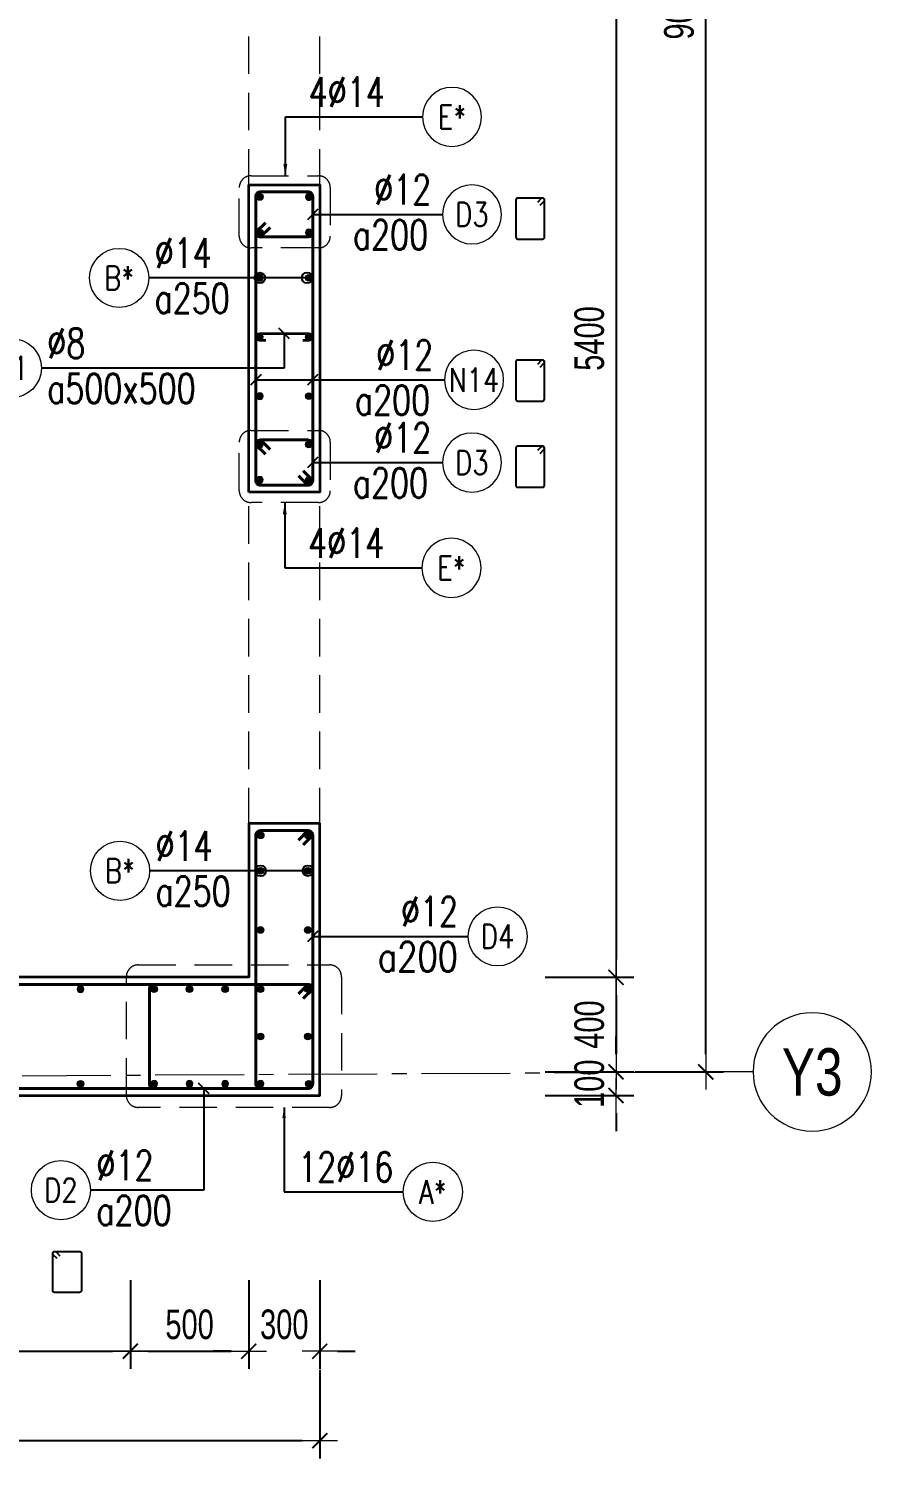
# Model space of a CAD drawing. Header units: millimetres. Extents: x 944027 to 981803, y -83026 to 82675.
# Drawn here: x 959941 to 963502, y -34041 to -27997 of the extents above; entities that cross this region are included whole.
import ezdxf
from ezdxf.enums import TextEntityAlignment as Align

# ---------------------------------------------------------------- set-up
doc = ezdxf.new("R2010")
doc.units = ezdxf.units.MM
doc.header["$MEASUREMENT"] = 0
for name, pattern in [('HIDDEN2', [4.7625, 3.175, -1.5875]), ('HT_Dim Grid$0$CENTER2', [1.125, 0.75, -0.125, 0.125, -0.125]), ('HT_Grid$0$CENTER2', [1.125, 0.75, -0.125, 0.125, -0.125])]:
    doc.linetypes.add(name, pattern=pattern)
doc.layers.get('0').update_dxf_attribs({"lineweight": 20})
doc.layers.get('Defpoints').update_dxf_attribs({"color": 151, "lineweight": 9})
for name, color, linetype, lineweight in [('HT_Dim Grid$0$NDC_S_AXIS', 5, 'HT_Dim Grid$0$CENTER2', 13), ('HT_Dim Grid$0$NDC_S_SYMBOL', 1, 'Continuous', 15), ('HT_Dim Grid$0$NDC_S_TEXT SYMBOL', 7, 'Continuous', 20), ('HT_Grid$0$NDC_S_AXIS', 5, 'HT_Grid$0$CENTER2', 13), ('KC-LEADER', 153, 'Continuous', 18), ('KC-THEP', 6, 'Continuous', 40), ('NDC_S_BEAM', 3, 'HIDDEN2', 20), ('NDC_S_DIM', 1, 'Continuous', 15), ('NDC_S_HIDDEN', 8, 'HIDDEN2', 13), ('NDC_S_LEADER', 1, 'Continuous', 15), ('NDC_S_REBAR', 4, 'Continuous', 35), ('NDC_S_STIRRUP', 4, 'Continuous', 40), ('NDC_S_VN TEXT', 7, 'Continuous', 20), ('NDC_S_WALL', 6, 'Continuous', 35)]:
    doc.layers.add(name, color=color, linetype=linetype, lineweight=lineweight)
doc.layers.add('Ligature', color=1, linetype='Continuous')
doc.styles.add('HT_Dim Grid$0$NDC_ANNO', font='', dxfattribs={"width": 0.8})
doc.styles.add('NDC_ARIAL', font='arial.ttf', dxfattribs={"width": 0.85})
doc.styles.add('NDC_DIM', font='', dxfattribs={"width": 0.75})
doc.styles.add('NDC_EN TXT', font='romans.shx', dxfattribs={"width": 0.8})
doc.styles.get('HT_Dim Grid$0$NDC_ANNO').set_extended_font_data('Dotum')
doc.styles.get('NDC_DIM').set_extended_font_data('Dotum')
doc.dimstyles.new('NDC_1-50', dxfattribs={"dimscale": 50, "dimtxt": 2.5, "dimasz": 1, "dimexe": 1.5, "dimexo": 0, "dimgap": 0.8, "dimtad": 1, "dimdec": 0, "dimdsep": 46, "dimtxsty": 'NDC_ARIAL', "dimblk": 'DIMMARK', "dimcen": 49999.938995, "dimdle": 1.5, "dimclrd": 1, "dimclre": 1, "dimclrt": 3, "dimadec": 0, "dimazin": 0, "dimtfac": 1, "dimtdec": 0, "dimtix": 1, "dimtmove": 2, "dimatfit": 3, "dimfxl": 1, "dimarcsym": 0})
doc.dimstyles.new('NDC_dim_30', dxfattribs={"dimscale": 30, "dimtxt": 2.5, "dimasz": 1.5, "dimexe": 1.5, "dimexo": 2.5, "dimgap": 1, "dimtad": 1, "dimdec": 0, "dimzin": 0, "dimdsep": 46, "dimtxsty": 'NDC_DIM', "dimblk": 'DIMMARK', "dimcen": 0.09, "dimdle": 1.2, "dimclrd": 1, "dimclre": 1, "dimclrt": 3, "dimadec": 0, "dimazin": 0, "dimtfac": 1, "dimtdec": 0, "dimtix": 1, "dimtofl": 0, "dimtmove": 0, "dimatfit": 3, "dimfxl": 6, "dimfxlon": 1, "dimtolj": 1, "dimtzin": 0, "dimarcsym": 0})
doc.dimstyles.new('NDC_dim_50', dxfattribs={"dimscale": 50, "dimtxt": 2.5, "dimasz": 1.5, "dimexe": 1.5, "dimexo": 2.5, "dimgap": 1, "dimtad": 1, "dimdec": 0, "dimzin": 0, "dimdsep": 46, "dimtxsty": 'NDC_DIM', "dimblk": 'DIMMARK', "dimcen": 0.09, "dimdle": 1.2, "dimclrd": 1, "dimclre": 1, "dimclrt": 3, "dimadec": 0, "dimazin": 0, "dimtfac": 1, "dimtdec": 0, "dimtix": 1, "dimtofl": 0, "dimtmove": 0, "dimatfit": 3, "dimfxl": 6, "dimfxlon": 1, "dimtolj": 1, "dimtzin": 0, "dimarcsym": 0})

# ---------------------------------------------------------------- blocks, each defined once
blk = doc.blocks.new('THEP')
at = {"layer": 'KC-LEADER', "color": 6}
blk.add_circle((0, 0), 14, dxfattribs=at)
at = {"layer": 'KC-THEP'}
for p, q in [((-14, 0), (14, 0)), ((9.9, 9.9), (-9.9, -9.9)), ((-9.9, 9.9), (9.9, -9.9)), ((0, 14), (0, -14))]:
    blk.add_line(p, q, dxfattribs=at)
blk = doc.blocks.new('DIMMARK')
at = {"layer": 'NDC_S_DIM', "color": 1}
blk.add_line((-1.5, 0), (1, 0), dxfattribs=at)
at = {"layer": 'NDC_S_DIM', "color": 2, "const_width": 0.1}
blk.add_lwpolyline([(-0.424, -0.424), (0.424, 0.424)], dxfattribs=at)
blk = doc.blocks.new('*U10')
blk.add_circle((2.5, 0), 2.5)
at = {"layer": 'NDC_S_VN TEXT', "color": 3, "style": 'NDC_EN TXT'}
for tag, width, p in [('DK2', 0.75, (-0.85, 0.85)), ('KC2', 0.8, (-0.85, -2.97))]:
    blk.add_attdef(tag, text='', height=2.5, dxfattribs=dict(at, width=width)).set_placement(p, align=Align.RIGHT)
at = {"layer": 'NDC_S_VN TEXT', "color": 7, "style": 'NDC_EN TXT', "width": 0.8}
blk.add_attdef('SH3', text='', height=2, dxfattribs=at).set_placement((2.5, 0), align=Align.MIDDLE)
blk = doc.blocks.new('*U9')
blk.add_circle((2.5, 0), 2.5)
at = {"layer": 'NDC_S_VN TEXT', "color": 3, "style": 'NDC_EN TXT', "width": 0.75}
blk.add_attdef('DK2', text='', height=2.5, dxfattribs=at).set_placement((-0.85, 0.85), align=Align.RIGHT)
at = {"layer": 'NDC_S_VN TEXT', "color": 7, "style": 'NDC_EN TXT', "width": 0.8}
blk.add_attdef('SH3', text='', height=2, dxfattribs=at).set_placement((2.5, 0), align=Align.MIDDLE)
blk = doc.blocks.new('*U11')
blk.add_circle((-2.5, 0), 2.5)
at = {"layer": 'NDC_S_VN TEXT', "color": 3, "style": 'NDC_EN TXT', "width": 0.75}
for tag, p in [('DK1', (0.5, 0.85)), ('KC1', (0.5, -2.97))]:
    blk.add_attdef(tag, p, '', height=2.5, dxfattribs=at)
at = {"layer": 'NDC_S_VN TEXT', "color": 7, "style": 'NDC_EN TXT', "width": 0.8}
blk.add_attdef('SH2', text='', height=2, dxfattribs=at).set_placement((-2.5, 0), align=Align.MIDDLE)
blk = doc.blocks.new('*D509')
at = {"layer": 'Defpoints', "color": 0, "transparency": 16777216}
for p in [(958171.5, -31925.4), (960371.2, -32303.1), (960371.2, -33587.4)]:
    blk.add_point(p, dxfattribs=at)
at = {"layer": 'NDC_S_DIM', "color": 1, "lineweight": -2, "transparency": 16777216}
for p, q in [((958171.5, -33287.4), (958171.5, -33662.4)), ((960371.2, -33287.4), (960371.2, -33662.4)), ((958246.5, -33587.4), (960296.2, -33587.4))]:
    blk.add_line(p, q, dxfattribs=at)
at = {"layer": 'NDC_S_DIM', "color": 1, "lineweight": -2, "transparency": 16777216, "xscale": 75, "yscale": 75, "zscale": 75, "rotation": 180}
blk.add_blockref('DIMMARK', (958171.5, -33587.4), dxfattribs=at)
at = {"layer": 'NDC_S_DIM', "color": 1, "lineweight": -2, "transparency": 16777216, "xscale": 75, "yscale": 75, "zscale": 75}
blk.add_blockref('DIMMARK', (960371.2, -33587.4), dxfattribs=at)
at = {"layer": 'NDC_S_DIM', "color": 3, "transparency": 16777216, "insert": (959271.4, -33474.8), "char_height": 125, "attachment_point": 5, "style": 'NDC_DIM'}
blk.add_mtext('\\A1;2200', dxfattribs=at)
blk = doc.blocks.new('*D510')
at = {"layer": 'Defpoints', "color": 0, "transparency": 16777216}
for p in [(960871.5, -31925.4), (960371.2, -32303.1), (960871.5, -33587.4)]:
    blk.add_point(p, dxfattribs=at)
at = {"layer": 'NDC_S_DIM', "color": 1, "lineweight": -2, "transparency": 16777216}
for p, q in [((960371.2, -33287.4), (960371.2, -33662.4)), ((960871.5, -33287.4), (960871.5, -33662.4)), ((960446.2, -33587.4), (960796.5, -33587.4))]:
    blk.add_line(p, q, dxfattribs=at)
at = {"layer": 'NDC_S_DIM', "color": 1, "lineweight": -2, "transparency": 16777216, "xscale": 75, "yscale": 75, "zscale": 75, "rotation": 180}
blk.add_blockref('DIMMARK', (960371.2, -33587.4), dxfattribs=at)
at = {"layer": 'NDC_S_DIM', "color": 1, "lineweight": -2, "transparency": 16777216, "xscale": 75, "yscale": 75, "zscale": 75}
blk.add_blockref('DIMMARK', (960871.5, -33587.4), dxfattribs=at)
at = {"layer": 'NDC_S_DIM', "color": 3, "transparency": 16777216, "insert": (960621.4, -33474.8), "char_height": 125, "attachment_point": 5, "style": 'NDC_DIM'}
blk.add_mtext('\\A1;500', dxfattribs=at)
blk = doc.blocks.new('*D511')
at = {"layer": 'Defpoints', "color": 0, "transparency": 16777216}
for p in [(961171.5, -27175.4), (960871.5, -31925.4), (961171.5, -33587.4)]:
    blk.add_point(p, dxfattribs=at)
at = {"layer": 'NDC_S_DIM', "color": 1, "lineweight": -2, "transparency": 16777216}
for p, q in [((960871.5, -33287.4), (960871.5, -33662.4)), ((961171.5, -33287.4), (961171.5, -33662.4)), ((960796.5, -33587.4), (960721.5, -33587.4)), ((961246.5, -33587.4), (961321.5, -33587.4))]:
    blk.add_line(p, q, dxfattribs=at)
at = {"layer": 'NDC_S_DIM', "color": 1, "lineweight": -2, "transparency": 16777216, "xscale": 75, "yscale": 75, "zscale": 75}
blk.add_blockref('DIMMARK', (960871.5, -33587.4), dxfattribs=at)
at = {"layer": 'NDC_S_DIM', "color": 1, "lineweight": -2, "transparency": 16777216, "xscale": 75, "yscale": 75, "zscale": 75, "rotation": 180}
blk.add_blockref('DIMMARK', (961171.5, -33587.4), dxfattribs=at)
at = {"layer": 'NDC_S_DIM', "color": 3, "transparency": 16777216, "insert": (961021.5, -33474.8), "char_height": 125, "attachment_point": 5, "style": 'NDC_DIM'}
blk.add_mtext('\\A1;300', dxfattribs=at)
blk = doc.blocks.new('*D518')
at = {"layer": 'Defpoints', "color": 0, "transparency": 16777216}
for p in [(961171.5, -23407.1), (962802.4, -23407.1), (961171.5, -32407.1)]:
    blk.add_point(p, dxfattribs=at)
at = {"layer": 'NDC_S_DIM', "color": 1, "lineweight": -2, "transparency": 16777216}
for p, q in [((962502.4, -23407.1), (962877.4, -23407.1)), ((962802.4, -32332.1), (962802.4, -23482.1)), ((962502.4, -32407.1), (962877.4, -32407.1))]:
    blk.add_line(p, q, dxfattribs=at)
at = {"layer": 'NDC_S_DIM', "color": 1, "lineweight": -2, "transparency": 16777216, "xscale": 75, "yscale": 75, "zscale": 75}
for p, rotation in [((962802.4, -23407.1), 90), ((962802.4, -32407.1), 270)]:
    blk.add_blockref('DIMMARK', p, dxfattribs=dict(at, rotation=rotation))
at = {"layer": 'NDC_S_DIM', "color": 3, "transparency": 16777216, "insert": (962689.8, -27907.1), "char_height": 125, "attachment_point": 5, "rotation": 90, "style": 'NDC_DIM'}
blk.add_mtext('\\A1;9000', dxfattribs=at)
blk = doc.blocks.new('*U22')
at = {"layer": 'HT_Dim Grid$0$NDC_S_SYMBOL'}
blk.add_line((5, 0), (9, 0), dxfattribs=at)
blk.add_circle((0, 0), 5, dxfattribs=at)
at = {"layer": 'HT_Dim Grid$0$NDC_S_TEXT SYMBOL', "color": 7, "style": 'HT_Dim Grid$0$NDC_ANNO', "width": 0.8}
blk.add_attdef('GRID', text='', height=4, rotation=270, dxfattribs=at).set_placement((0, 0), align=Align.MIDDLE)
blk = doc.blocks.new('*D483')
at = {"layer": 'Defpoints', "color": 0, "ltscale": 200, "transparency": 16777216}
for p in [(960871.5, -26607.1), (960871.5, -32007.1), (962423.3, -32007.1)]:
    blk.add_point(p, dxfattribs=at)
at = {"layer": 'NDC_S_DIM', "color": 1, "lineweight": -2, "ltscale": 200, "transparency": 16777216}
for p, q in [((962123.3, -26607.1), (962498.3, -26607.1)), ((962423.3, -26682.1), (962423.3, -31932.1)), ((962123.3, -32007.1), (962498.3, -32007.1))]:
    blk.add_line(p, q, dxfattribs=at)
at = {"layer": 'NDC_S_DIM', "color": 1, "lineweight": -2, "ltscale": 200, "transparency": 16777216, "xscale": 75, "yscale": 75, "zscale": 75}
for p, rotation in [((962423.3, -26607.1), 90), ((962423.3, -32007.1), 270)]:
    blk.add_blockref('DIMMARK', p, dxfattribs=dict(at, rotation=rotation))
at = {"layer": 'NDC_S_DIM', "color": 3, "ltscale": 200, "transparency": 16777216, "insert": (962310.7, -29307.1), "char_height": 125, "attachment_point": 5, "rotation": 90, "style": 'NDC_DIM'}
blk.add_mtext('\\A1;5400', dxfattribs=at)
blk = doc.blocks.new('*D484')
at = {"layer": 'Defpoints', "color": 0, "ltscale": 200, "transparency": 16777216}
for p in [(960871.5, -32007.1), (960871.5, -32407.1), (962423.3, -32407.1)]:
    blk.add_point(p, dxfattribs=at)
at = {"layer": 'NDC_S_DIM', "color": 1, "lineweight": -2, "ltscale": 200, "transparency": 16777216}
for p, q in [((962123.3, -32007.1), (962498.3, -32007.1)), ((962423.3, -32082.1), (962423.3, -32332.1)), ((962123.3, -32407.1), (962498.3, -32407.1))]:
    blk.add_line(p, q, dxfattribs=at)
at = {"layer": 'NDC_S_DIM', "color": 1, "lineweight": -2, "ltscale": 200, "transparency": 16777216, "xscale": 75, "yscale": 75, "zscale": 75}
for p, rotation in [((962423.3, -32007.1), 90), ((962423.3, -32407.1), 270)]:
    blk.add_blockref('DIMMARK', p, dxfattribs=dict(at, rotation=rotation))
at = {"layer": 'NDC_S_DIM', "color": 3, "ltscale": 200, "transparency": 16777216, "insert": (962310.7, -32207.1), "char_height": 125, "attachment_point": 5, "rotation": 90, "style": 'NDC_DIM'}
blk.add_mtext('\\A1;400', dxfattribs=at)
blk = doc.blocks.new('*D485')
at = {"layer": 'Defpoints', "color": 0, "ltscale": 200, "transparency": 16777216}
for p in [(960871.5, -32407.1), (960871.5, -32507.1), (962423.3, -32507.1)]:
    blk.add_point(p, dxfattribs=at)
at = {"layer": 'NDC_S_DIM', "color": 1, "lineweight": -2, "ltscale": 200, "transparency": 16777216}
for p, q in [((962423.3, -32332.1), (962423.3, -32257.1)), ((962123.3, -32407.1), (962498.3, -32407.1)), ((962123.3, -32507.1), (962498.3, -32507.1)), ((962423.3, -32582.1), (962423.3, -32657.1))]:
    blk.add_line(p, q, dxfattribs=at)
at = {"layer": 'NDC_S_DIM', "color": 1, "lineweight": -2, "ltscale": 200, "transparency": 16777216, "xscale": 75, "yscale": 75, "zscale": 75}
for p, rotation in [((962423.3, -32407.1), 270), ((962423.3, -32507.1), 90)]:
    blk.add_blockref('DIMMARK', p, dxfattribs=dict(at, rotation=rotation))
at = {"layer": 'NDC_S_DIM', "color": 3, "ltscale": 200, "transparency": 16777216, "insert": (962310.7, -32457.1), "char_height": 125, "attachment_point": 5, "rotation": 90, "style": 'NDC_DIM'}
blk.add_mtext('\\A1;100', dxfattribs=at)
blk = doc.blocks.new('*D489')
at = {"layer": 'Defpoints', "color": 0, "ltscale": 200, "transparency": 16777216}
for p in [(957471.5, -32407.1), (961171.5, -32507.1), (961171.5, -33965.6)]:
    blk.add_point(p, dxfattribs=at)
at = {"layer": 'NDC_S_DIM', "color": 1, "lineweight": -2, "ltscale": 200, "transparency": 16777216}
for p, q in [((957471.5, -33665.6), (957471.5, -34040.6)), ((961171.5, -33665.6), (961171.5, -34040.6)), ((957546.5, -33965.6), (961096.5, -33965.6))]:
    blk.add_line(p, q, dxfattribs=at)
at = {"layer": 'NDC_S_DIM', "color": 1, "lineweight": -2, "ltscale": 200, "transparency": 16777216, "xscale": 75, "yscale": 75, "zscale": 75, "rotation": 180}
blk.add_blockref('DIMMARK', (957471.5, -33965.6), dxfattribs=at)
at = {"layer": 'NDC_S_DIM', "color": 1, "lineweight": -2, "ltscale": 200, "transparency": 16777216, "xscale": 75, "yscale": 75, "zscale": 75}
blk.add_blockref('DIMMARK', (961171.5, -33965.6), dxfattribs=at)
at = {"layer": 'NDC_S_DIM', "color": 3, "ltscale": 200, "transparency": 16777216, "insert": (959321.5, -33853.1), "char_height": 125, "attachment_point": 5, "style": 'NDC_DIM'}
blk.add_mtext('\\A1;3700', dxfattribs=at)
blk = doc.blocks.new('*U13')
blk.add_circle((-2.5, 0), 2.5)
at = {"layer": 'NDC_S_VN TEXT', "color": 3, "style": 'NDC_EN TXT', "width": 0.75}
blk.add_attdef('DK1', (0.5, 0.85), '', height=2.5, dxfattribs=at)
at = {"layer": 'NDC_S_VN TEXT', "color": 7, "style": 'NDC_EN TXT', "width": 0.8}
blk.add_attdef('SH2', text='', height=2, dxfattribs=at).set_placement((-2.5, 0), align=Align.MIDDLE)
blk = doc.blocks.new('*U12')
blk.add_circle((-2.5, 0), 2.5)
at = {"layer": 'NDC_S_VN TEXT', "color": 3, "style": 'NDC_EN TXT', "width": 0.75}
for tag, p in [('DK1', (0.5, 0.85)), ('KC1', (0.5, -2.97))]:
    blk.add_attdef(tag, p, '', height=2.5, dxfattribs=at)
at = {"layer": 'NDC_S_VN TEXT', "color": 7, "style": 'NDC_EN TXT', "width": 0.8}
blk.add_attdef('SH2', text='', height=2, dxfattribs=at).set_placement((-2.5, 0), align=Align.MIDDLE)

msp = doc.modelspace()

# ---------------------------------------------------------------- linework, layer by layer
at = {"layer": 'HT_Grid$0$NDC_S_AXIS', "ltscale": 500}
msp.add_line((944726.6, -32507.1), (962802.4, -32407.1), dxfattribs=at)
at = {"layer": 'Ligature'}
for points in [[(962102.7, -28743.6), (962118.6, -28727.6, 0.668179), (962112.9, -28713.6), (962008.2, -28713.6, 0.414214), (962000.1, -28721.8), (962000.1, -28878.9, 0.414214), (962008.2, -28887.1), (962112.9, -28887.1, 0.414214), (962121, -28878.9), (962121, -28721.8, 0.668179), (962107.1, -28716), (962091.1, -28732)], [(962102.6, -29428), (962118.6, -29412, 0.668179), (962112.8, -29398.1), (962008.2, -29398.1, 0.414214), (962000, -29406.2), (962000, -29563.4, 0.414214), (962008.2, -29571.5), (962112.8, -29571.5, 0.414214), (962121, -29563.4), (962121, -29406.2, 0.668179), (962107.1, -29400.5), (962091.1, -29416.4)], [(962102.6, -29792.6), (962118.6, -29776.6, 0.668179), (962112.8, -29762.7), (962008.2, -29762.7, 0.414214), (962000, -29770.8), (962000, -29928, 0.414214), (962008.2, -29936.1), (962112.8, -29936.1, 0.414214), (962121, -29928), (962121, -29770.8, 0.668179), (962107.1, -29765.1), (962091.1, -29781)], [(960061.6, -33195.5), (960045.6, -33179.6, -0.668179), (960051.4, -33165.6), (960156, -33165.6, -0.414214), (960164.2, -33173.8), (960164.2, -33330.9, -0.414214), (960156, -33339.1), (960051.4, -33339.1, -0.414214), (960043.2, -33330.9), (960043.2, -33173.8, -0.668179), (960057.2, -33168), (960073.1, -33184)]]:
    msp.add_lwpolyline(points, format="xyb", dxfattribs=at)
at = {"layer": 'NDC_S_BEAM', "ltscale": 50}
for p, q in [((960871.5, -28665.4), (960871.5, -27265.4)), ((961171.5, -28665.4), (961171.5, -27265.4)), ((960871.5, -31365.4), (960871.5, -29965.4)), ((961171.5, -31365.4), (961171.5, -29965.4))]:
    msp.add_line(p, q, dxfattribs=at)
at = {"layer": 'NDC_S_HIDDEN', "ltscale": 50}
for points in [[(960881.2, -28619.4), (961166, -28619.4, -0.414214), (961216, -28669.4), (961216, -28874.4, -0.414214), (961166, -28924.4), (960881.2, -28924.4, -0.414214), (960831.2, -28874.4), (960831.2, -28669.4, -0.414214)], [(960881.2, -29695.5), (961166, -29695.5, -0.414214), (961216, -29745.5), (961216, -29950.5, -0.414214), (961166, -30000.5), (960881.2, -30000.5, -0.414214), (960831.2, -29950.5), (960831.2, -29745.5, -0.414214)], [(961213.3, -32557.1), (960404.2, -32557.1, -0.414214), (960354.2, -32507.1), (960354.2, -32004.9, -0.414214), (960404.2, -31954.9), (961213.3, -31954.9, -0.414214), (961263.3, -32004.9), (961263.3, -32507.1, -0.414214)]]:
    msp.add_lwpolyline(points, format="xyb", close=True, dxfattribs=at)
at = {"layer": 'NDC_S_REBAR'}
msp.add_lwpolyline([(960943, -29316.1), (960918, -29316.1, -1), (960918, -29286.1), (961125, -29286.1, -1), (961125, -29316.1), (961100, -29316.1)], format="xyb", dxfattribs=at)
at = {"layer": 'NDC_S_STIRRUP'}
for points in [[(961101.5, -29867.1), (961141.5, -29907.1, -0.414214), (961121.5, -29927.1), (960921.5, -29927.1, -0.414214), (960901.5, -29907.1), (960901.5, -28707.1, -0.414214), (960921.5, -28687.1), (961121.5, -28687.1, -0.414214), (961141.5, -28707.1), (961141.5, -29907.1, -0.414214), (961121.5, -29927.1), (961081.5, -29887.1)], [(960941.5, -28818), (960901.5, -28858, 0.414214), (960921.5, -28878), (961121.5, -28878, 0.414214), (961141.5, -28858), (961141.5, -28707.1, 0.414214), (961121.5, -28687.1), (960921.5, -28687.1, 0.414214), (960901.5, -28707.1), (960901.5, -28858, 0.414214), (960921.5, -28878), (960961.5, -28838)], [(960941.5, -29796.1), (960901.5, -29756.1, -0.414214), (960921.5, -29736.1), (961121.5, -29736.1, -0.414214), (961141.5, -29756.1), (961141.5, -29907.1, -0.414214), (961121.5, -29927.1), (960921.5, -29927.1, -0.414214), (960901.5, -29907.1), (960901.5, -29756.1, -0.414214), (960921.5, -29736.1), (960961.5, -29776.1)], [(961101.6, -31447.1), (961141.6, -31407.1, 0.414214), (961121.6, -31387.1), (960921.6, -31387.1, 0.414214), (960901.6, -31407.1), (960901.5, -32457.1, 0.414214), (960921.5, -32477.1), (961121.5, -32477.1, 0.414214), (961141.5, -32457.1), (961141.6, -31407.1, 0.414214), (961121.6, -31387.1), (961081.6, -31427.1)], [(961081.5, -32077.1), (961121.5, -32037.1, -0.414214), (961141.5, -32057.1), (961141.5, -32457.1, -0.414214), (961121.5, -32477.1), (953671.5, -32477.1, -0.414214), (953651.5, -32457.1), (953651.5, -32057.1, -0.414214), (953671.5, -32037.1), (961121.5, -32037.1, -0.414214), (961141.5, -32057.1), (961101.5, -32097.1)], [(961081.5, -32077.1), (961121.5, -32037.1, -0.414214), (961141.5, -32057.1), (961141.5, -32457.1, -0.414214), (961121.5, -32477.1), (960471.5, -32477.1, -0.414214), (960451.5, -32457.1), (960451.5, -32057.1, -0.414214), (960471.5, -32037.1), (961121.5, -32037.1, -0.414214), (961141.5, -32057.1), (961101.5, -32097.1)]]:
    msp.add_lwpolyline(points, format="xyb", dxfattribs=at)
at = {"layer": 'NDC_S_WALL', "ltscale": 10}
for points in [[(953571.5, -32507.1), (961171.5, -32507.1), (961171.5, -31357.1), (960871.5, -31357.1), (960871.5, -32007.1), (958171.5, -32007.1), (958171.5, -26607.1)], [(960871.5, -29957.1), (960871.5, -28657.1), (961171.5, -28657.1), (961171.5, -29957.1), (960871.5, -29957.1)]]:
    msp.add_lwpolyline(points, dxfattribs=at)

# ---------------------------------------------------------------- block references
at = {"layer": 'HT_Dim Grid$0$NDC_S_AXIS'}
ref = msp.add_blockref('*U22', (963252.4, -32407.1), dxfattribs=dict(at, xscale=-50, yscale=50, zscale=50))
ref.add_attrib('GRID', 'Y3', dxfattribs={"layer": 'HT_Dim Grid$0$NDC_S_TEXT SYMBOL', "color": 7, "height": 200, "style": 'HT_Dim Grid$0$NDC_ANNO', "width": 0.8}).set_placement((963252.4, -32407.1), align=Align.MIDDLE)
at = {"layer": 'KC-THEP'}
for p, rotation in [((960918, -28708.9), 189.6685644363809), ((960918, -28858.9), 189.6685644363809), ((961125, -29051.1), 9.668564436380946), ((961125, -29301.1), 9.668564436380946), ((961125, -29551.1), 9.668564436380946), ((961125, -29755.2), 9.668564436380946), ((961125, -29905.2), 9.668564436380946), ((960921.6, -31407.1), 9.668564436380926), ((961121.6, -31407.1), 9.668564436380926), ((960921.5, -31557.1), 9.668564436380926), ((961121.5, -31557.1), 9.668564436380926), ((960921.5, -31807.1), 9.668564436380926), ((961121.5, -31807.1), 9.668564436380926), ((960471.5, -32057.1), 9.66856443638095), ((960621.5, -32057.1), 9.66856443638095), ((960771.5, -32057.1), 9.66856443638095), ((960921.5, -32057.1), 9.668564436380926), ((961121.5, -32057.1), 9.668564436380926), ((960921.5, -32257.1), 9.668564436380946), ((961121.5, -32257.1), 9.668564436380946), ((960160.5, -32457.1), 189.6685644363809), ((961125, -32457.1), 9.668564436380946)]:
    msp.add_blockref('THEP', p, dxfattribs=dict(at, rotation=rotation))
at = {"layer": 'KC-THEP', "xscale": -1}
for p, rotation in [((961125, -28708.9), 170.331435563619), ((961125, -28858.9), 170.331435563619), ((960918, -29051.1), 350.3314355636191), ((960918, -29301.1), 350.3314355636191), ((960918, -29551.1), 350.3314355636191), ((960918, -29755.2), 350.3314355636191), ((960918, -29905.2), 350.3314355636191), ((960160.5, -32057.1), 350.3314355636191), ((960471.5, -32457.1), 170.331435563619), ((960621.5, -32457.1), 170.331435563619), ((960771.5, -32457.1), 170.331435563619), ((960921.5, -32457.1), 170.331435563619)]:
    msp.add_blockref('THEP', p, dxfattribs=dict(at, rotation=rotation))
at = {"layer": 'NDC_S_VN TEXT'}
ref = msp.add_blockref('*U13', (961605.3, -28370.6), dxfattribs=dict(at, xscale=-50, yscale=50, zscale=50))
ref.add_attrib('SH2', 'E*', dxfattribs={"color": 7, "height": 100, "style": 'NDC_EN TXT', "width": 0.8}).set_placement((961730.3, -28370.6), align=Align.MIDDLE)
ref.add_attrib('DK1', '4%%C14', (961125, -28328.3), dxfattribs={"color": 3, "height": 125, "style": 'NDC_EN TXT', "width": 0.75})
ref = msp.add_blockref('*U11', (961689.7, -28782.6), dxfattribs=dict(at, xscale=-50, yscale=50, zscale=50))
ref.add_attrib('SH2', 'D3', dxfattribs={"color": 7, "height": 100, "style": 'NDC_EN TXT', "width": 0.8}).set_placement((961814.7, -28782.6), align=Align.MIDDLE)
ref.add_attrib('DK1', '%%C12', (961401.4, -28740.3), dxfattribs={"color": 3, "height": 125, "style": 'NDC_EN TXT', "width": 0.75})
ref.add_attrib('KC1', 'a200', (961312.1, -28931.2), dxfattribs={"color": 3, "height": 125, "style": 'NDC_EN TXT', "width": 0.75})
at = {"layer": 'NDC_S_VN TEXT', "xscale": 50, "yscale": 50, "zscale": 50}
for name, p, values in [('*U11', (960449, -29051.1), {'SH2': 'B*', 'DK1': '%%C14', 'KC1': 'a250'}), ('*U12', (959995, -29432.4), {'SH2': 'C1', 'DK1': '%%c8', 'KC1': 'a500x500'}), ('*U11', (960452.5, -31557.1), {'SH2': 'B*', 'DK1': '%%C14', 'KC1': 'a250'}), ('*U10', (961798.2, -31834.2), {'SH3': 'D4', 'DK2': '%%C12', 'KC2': 'a200'}), ('*U11', (960202.9, -32906.9), {'SH2': 'D2', 'DK1': '%%C12', 'KC1': 'a200'}), ('*U9', (961524.5, -32914), {'SH3': 'A*', 'DK2': '12%%C16'})]:
    msp.add_blockref(name, p, dxfattribs=at).add_auto_attribs(values)
at = {"layer": 'NDC_S_VN TEXT'}
ref = msp.add_blockref('*U11', (961698.3, -29481.9), dxfattribs=dict(at, xscale=-50, yscale=50, zscale=50))
ref.add_attrib('SH2', 'N14', dxfattribs={"color": 7, "height": 100, "style": 'NDC_EN TXT', "width": 0.8}).set_placement((961823.3, -29481.9), align=Align.MIDDLE)
ref.add_attrib('DK1', '%%C12', (961409.9, -29439.6), dxfattribs={"color": 3, "height": 125, "style": 'NDC_EN TXT', "width": 0.75})
ref.add_attrib('KC1', 'a200', (961320.6, -29630.5), dxfattribs={"color": 3, "height": 125, "style": 'NDC_EN TXT', "width": 0.75})
ref = msp.add_blockref('*U11', (961689.7, -29831.6), dxfattribs=dict(at, xscale=-50, yscale=50, zscale=50))
ref.add_attrib('SH2', 'D3', dxfattribs={"color": 7, "height": 100, "style": 'NDC_EN TXT', "width": 0.8}).set_placement((961814.7, -29831.6), align=Align.MIDDLE)
ref.add_attrib('DK1', '%%C12', (961401.3, -29789.3), dxfattribs={"color": 3, "height": 125, "style": 'NDC_EN TXT', "width": 0.75})
ref.add_attrib('KC1', 'a200', (961312, -29980.2), dxfattribs={"color": 3, "height": 125, "style": 'NDC_EN TXT', "width": 0.75})
ref = msp.add_blockref('*U13', (961602.9, -30276.6), dxfattribs=dict(at, xscale=-50, yscale=50, zscale=50))
ref.add_attrib('SH2', 'E*', dxfattribs={"color": 7, "height": 100, "style": 'NDC_EN TXT', "width": 0.8}).set_placement((961727.9, -30276.6), align=Align.MIDDLE)
ref.add_attrib('DK1', '4%%C14', (961122.5, -30234.3), dxfattribs={"color": 3, "height": 125, "style": 'NDC_EN TXT', "width": 0.75})

# ---------------------------------------------------------------- dimensions: what is measured, and where the dimension line sits
at = {"layer": 'NDC_S_DIM'}
dim = msp.add_linear_dim(base=(962802.4, -23407.1), p1=(961171.5, -32407.1), p2=(961171.5, -23407.1), angle=90, dimstyle='NDC_dim_50', dxfattribs=at)
dim.commit()
dim.dimension.update_dxf_attribs({"geometry": '*D518', "text_midpoint": (962689.8, -27907.1)})
at = {"layer": 'NDC_S_DIM', "ltscale": 200}
for base, p1, p2, picture, middle in [((962423.3, -32007.1), (960871.5, -26607.1), (960871.5, -32007.1), '*D483', (962310.7, -29307.1)), ((962423.3, -32407.1), (960871.5, -32007.1), (960871.5, -32407.1), '*D484', (962310.7, -32207.1)), ((962423.3, -32507.1), (960871.5, -32407.1), (960871.5, -32507.1), '*D485', (962310.7, -32457.1))]:
    dim = msp.add_linear_dim(base=base, p1=p1, p2=p2, angle=90, dimstyle='NDC_dim_50', override={"dimtmove": 1}, dxfattribs=at)
    dim.commit()
    dim.dimension.update_dxf_attribs({"geometry": picture, "text_midpoint": middle})
at = {"layer": 'NDC_S_DIM'}
for base, p1, p2, picture, middle in [((961171.5, -33587.4), (960871.5, -31925.4), (961171.5, -27175.4), '*D511', (961021.5, -33474.8)), ((960371.2, -33587.4), (958171.5, -31925.4), (960371.2, -32303.1), '*D509', (959271.4, -33474.8)), ((960871.5, -33587.4), (960371.2, -32303.1), (960871.5, -31925.4), '*D510', (960621.4, -33474.8))]:
    dim = msp.add_linear_dim(base=base, p1=p1, p2=p2, dimstyle='NDC_dim_50', override={"dimtmove": 1}, dxfattribs=at)
    dim.commit()
    dim.dimension.update_dxf_attribs({"geometry": picture, "text_midpoint": middle})
at = {"layer": 'NDC_S_DIM', "ltscale": 200}
dim = msp.add_linear_dim(base=(961171.5, -33965.6), p1=(957471.5, -32407.1), p2=(961171.5, -32507.1), dimstyle='NDC_dim_50', override={"dimtmove": 1}, dxfattribs=at)
dim.commit()
dim.dimension.update_dxf_attribs({"geometry": '*D489', "text_midpoint": (959321.5, -33853.1)})

# ---------------------------------------------------------------- leaders
at = {"layer": 'NDC_S_LEADER'}
for points, dimstyle, override in [([(961026, -28619.4), (961026, -28370.6), (961607.6, -28370.6)], 'NDC_1-50', {"dimgap": 0.8, "dimtad": 0}), ([(961141.5, -28782.6), (961691.8, -28782.6)], 'NDC_dim_30', {"dimtad": 0, "dimldrblk": 'Oblique'}), ([(961117.9, -29050.8), (960449, -29051.1)], 'NDC_dim_30', {"dimtad": 0, "dimldrblk": 'Origin'}), ([(960918, -29051.1), (960449, -29051.1)], 'NDC_dim_30', {"dimtad": 0, "dimldrblk": 'Origin'}), ([(961021.5, -29286.1), (961021.5, -29432.1), (959995, -29432.3)], 'NDC_dim_30', {"dimtad": 0, "dimldrblk": 'Oblique'}), ([(960901.5, -29482.1), (961698.3, -29482.1)], 'NDC_dim_30', {"dimtad": 0, "dimldrblk": 'Oblique'}), ([(961141.5, -29482.1), (961698.3, -29482.1)], 'NDC_dim_30', {"dimtad": 0, "dimldrblk": 'Oblique'}), ([(961141.5, -29831.6), (961691.8, -29831.6)], 'NDC_dim_30', {"dimtad": 0, "dimldrblk": 'Oblique'}), ([(961023.6, -30000.5), (961023.6, -30276.6), (961605.2, -30276.6)], 'NDC_1-50', {"dimgap": 0.8, "dimtad": 0}), ([(961121.5, -31556.8), (960452.5, -31557.1)], 'NDC_dim_30', {"dimtad": 0, "dimldrblk": 'Origin'}), ([(960921.5, -31557.1), (960452.5, -31557.1)], 'NDC_dim_30', {"dimtad": 0, "dimldrblk": 'Origin'}), ([(961141.5, -31834.2), (961798.2, -31834.2)], 'NDC_dim_30', {"dimtad": 0, "dimldrblk": 'Oblique'}), ([(960681.3, -32477.1), (960681.3, -32906.9), (960202.9, -32906.9)], 'NDC_dim_30', {"dimtad": 0, "dimldrblk": 'Oblique'}), ([(961020.7, -32557.1), (961020.7, -32914), (961524.5, -32914)], 'NDC_dim_30', {"dimtad": 0})]:
    msp.add_leader(points, dimstyle=dimstyle, override=override, dxfattribs=at)

doc.saveas('drawing.dxf')
